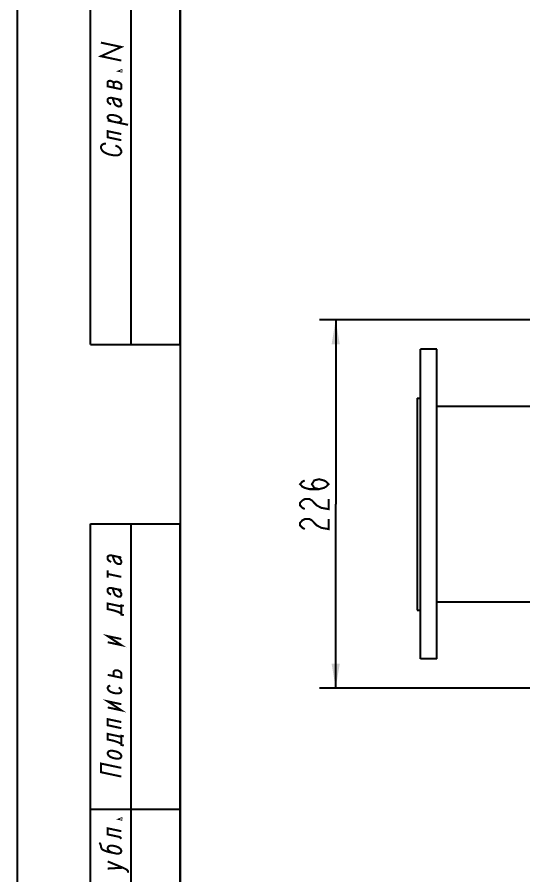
# Model space of a CAD drawing. Header units: millimetres. Extents: x 0 to 594, y 0 to 420.
# Drawn here: x 0 to 62, y 106.9 to 212.2 of the extents above; entities that cross this region are included whole.
import ezdxf

# ---------------------------------------------------------------- set-up
doc = ezdxf.new("R2010")
doc.units = ezdxf.units.MM
doc.header["$LTSCALE"] = 32.67
doc.layers.get('0').update_dxf_attribs({"linetype": 'CONTINUOUS'})
doc.layers.add('ALL_DIMENSIONS', color=7, linetype='CONTINUOUS')
doc.layers.add('ALL_ROUND', color=7, linetype='CONTINUOUS')
doc.styles.get("Standard").update_dxf_attribs({"font": 'txt', "width": 0.7})
doc.dimstyles.new('DIMSTYLE_2', dxfattribs={"dimtxt": 3.5, "dimasz": 3, "dimexe": 0.18, "dimexo": 0.0625, "dimgap": 0.09, "dimtad": 1, "dimlfac": 5, "dimdsep": 46, "dimtxsty": 'STANDARD', "dimblk": '_FILLED', "dimblk1": '_FILLED', "dimblk2": '_FILLED', "dimcen": 0.09, "dimadec": 0, "dimazin": 0, "dimtp": 0.5, "dimtm": 0.5, "dimtfac": 1, "dimtofl": 0, "dimtmove": 0, "dimatfit": 3, "dimldrblk": '_FILLED', "dimfxl": 1, "dimtolj": 1, "dimarcsym": 0})

# ---------------------------------------------------------------- blocks, each defined once
blk = doc.blocks.new('_FILLED')
at = {"color": 0, "linetype": 'ByBlock'}
blk.add_solid([(0, 0), (-1, 0.167), (-1, -0.167)], dxfattribs=at)
blk = doc.blocks.new('*D3')
at = {"layer": 'ALL_DIMENSIONS', "color": 2, "linetype": 'Continuous'}
for p, q in [((66.58, 175.03), (37.08, 175.03)), ((39.08, 175.03), (39.08, 152.43)), ((39.08, 129.83), (39.08, 152.43)), ((69.08, 129.83), (37.08, 129.83))]:
    blk.add_line(p, q, dxfattribs=at)
at = {"layer": 'ALL_DIMENSIONS', "color": 2, "linetype": 'Continuous', "xscale": 3, "yscale": 3, "zscale": 3}
for p, rotation in [((39.08, 175.03), 90), ((39.08, 129.83), 270)]:
    blk.add_blockref('_FILLED', p, dxfattribs=dict(at, rotation=rotation))

msp = doc.modelspace()

# ---------------------------------------------------------------- linework, layer by layer
at = {"color": 7, "linetype": 'Continuous'}
for p, q in [((0, 420), (0, 0)), ((20, 415), (20, 5)), ((9, 172), (9, 292)), ((14, 172), (14, 292)), ((20, 172), (20, 292)), ((9, 172), (20, 172)), ((49.4779767, 133.4254401), (49.4779767, 171.4254401)), ((51.4779767, 171.4254401), (49.4779767, 171.4254401)), ((51.4779767, 133.4254401), (51.4779767, 171.4254401)), ((49.0779767, 165.4254401), (49.0779767, 139.4254401)), ((49.0779767, 165.4254401), (49.4779767, 165.4254401)), ((9, 5), (9, 150)), ((9, 150), (20, 150)), ((14, 5), (14, 150)), ((20, 5), (20, 150)), ((49.0779767, 139.4254401), (49.4779767, 139.4254401)), ((51.4779767, 133.4254401), (49.4779767, 133.4254401)), ((9, 115), (20, 115))]:
    msp.add_line(p, q, dxfattribs=at)
at = {"color": 2, "linetype": 'Continuous', "const_width": 0.25}
for points in [[(12.7779258, 206.8541638), (10.2779262, 207.3855516), (12.7779258, 208.520837), (10.2779262, 209.0522249)], [(12.7779258, 205.6458248), (12.7779258, 205.5208361), (12.5695928, 205.5651215), (12.7779258, 205.6458248)], [(12.7779258, 203.3333253), (11.1112594, 203.6875898), (11.1112594, 204.2501025), (11.2154253, 204.3529576), (11.4237595, 204.3711757), (11.5279254, 204.3490239), (11.7362596, 204.2422533), (11.8404255, 204.0951129), (11.8404255, 203.5326002)], [(12.7779258, 203.3333253), (12.7779258, 203.8958379), (12.6737587, 204.0429783), (12.5695928, 204.1276154), (12.3612586, 204.2344041), (12.2570927, 204.2565377), (12.0487585, 204.2383196), (11.9445926, 204.197968), (11.8404255, 204.0951129)], [(11.5279254, 201.4740298), (11.3195924, 201.5808186), (11.2154253, 201.6654556), (11.1112594, 201.8125961), (11.1112594, 202.125095), (11.2154253, 202.2279501), (11.3195924, 202.2683199), (11.5279254, 202.286538), (12.6737587, 202.0429777), (12.7779258, 202.0833294)], [(11.6320925, 202.2643863), (11.7362596, 202.1797493), (11.8404255, 201.8450986), (11.9445926, 201.5729694), (12.0487585, 201.425829), (12.1529256, 201.3411738), (12.3612586, 201.2344032), (12.4654257, 201.2122515), (12.6737587, 201.2304695), (12.7779258, 201.3958281), (12.7779258, 201.5833383), (12.6737587, 201.7929822), (12.5695928, 201.9401226), (12.3612586, 202.1093967)], [(11.6320925, 199.3893922), (11.4237595, 199.4961628), (11.2154253, 199.665455), (11.1112594, 199.8125955), (11.1112594, 200.0000876), (11.2154253, 200.1029608), (11.4237595, 200.1836642), (11.7362596, 200.1797487), (12.1529256, 200.091178), (12.4654257, 199.9622556), (12.6737587, 199.7929816), (12.7779258, 199.6458411), (12.7779258, 199.5208343), (12.6737587, 199.3554758), (12.4654257, 199.2747543), (12.2570927, 199.2565362)], [(11.1112594, 199.5000965), (13.611259, 198.9687087)], [(12.7779258, 197.0833279), (11.1112594, 197.4375925), (11.1112594, 198.1875972), (12.7779258, 197.8333326)], [(10.9029252, 196.6693696), (10.6945922, 196.6511516), (10.4862592, 196.5704482), (10.3820921, 196.467575), (10.2779262, 196.3022164), (10.2779262, 196.1147243), (10.3820921, 195.9050804), (10.4862592, 195.75794), (10.6945922, 195.588666), (10.9029252, 195.4818772), (11.2154253, 195.3529548), (11.8404255, 195.2200988), (12.1529256, 195.2161833), (12.3612586, 195.2344014), (12.5695928, 195.3151229), (12.6737587, 195.417978), (12.7779258, 195.5833365), (12.7779258, 195.7708286), (12.6737587, 195.9804725), (12.5695928, 196.1276129), (12.3612586, 196.2969051), (12.0487585, 196.4258275)], [(11.5279254, 145.3281956), (11.3195924, 145.4349844), (11.2154253, 145.5196214), (11.1112594, 145.6667618), (11.1112594, 145.9792608), (11.2154253, 146.0821159), (11.3195924, 146.1224857), (11.5279254, 146.1407038), (12.6737587, 145.8971435), (12.7779258, 145.9374952)], [(11.6320925, 146.1185521), (11.7362596, 146.033915), (11.8404255, 145.6992643), (11.9445926, 145.4271352), (12.0487585, 145.2799948), (12.1529256, 145.1953396), (12.3612586, 145.088569), (12.4654257, 145.0664172), (12.6737587, 145.0846353), (12.7779258, 145.2499938), (12.7779258, 145.4375041), (12.6737587, 145.6471479), (12.5695928, 145.7942884), (12.3612586, 145.9635624)], [(11.1112594, 143.4167657), (11.1112594, 144.2917592)], [(11.1112594, 143.8542534), (12.7779258, 143.5000069)], [(11.5279254, 141.3281944), (11.3195924, 141.4349832), (11.2154253, 141.5196202), (11.1112594, 141.6667606), (11.1112594, 141.9792596), (11.2154253, 142.0821147), (11.3195924, 142.1224845), (11.5279254, 142.1407026), (12.6737587, 141.8971423), (12.7779258, 141.937494)], [(11.6320925, 142.1185508), (11.7362596, 142.0339138), (11.8404255, 141.6992631), (11.9445926, 141.427134), (12.0487585, 141.2799935), (12.1529256, 141.1953565), (12.3612586, 141.0885677), (12.4654257, 141.066416), (12.6737587, 141.0846341), (12.7779258, 141.2499926), (12.7779258, 141.4375029), (12.6737587, 141.6471467), (12.5695928, 141.7942872), (12.3612586, 141.9635612)], [(12.7779258, 138.9999965), (12.5695928, 139.1067852), (12.3612586, 139.213574), (11.8404255, 139.3867635), (11.1112594, 139.5417532), (11.1112594, 140.2292545), (12.7779258, 139.8750081)], [(13.0904259, 138.8085707), (12.7779258, 138.8750078), (12.7779258, 139.9999968), (13.0904259, 139.9335778)], [(11.1112594, 135.4792667), (12.7779258, 135.1250021), (11.1112594, 136.2292533), (12.7779258, 135.8750068)], [(11.1112594, 131.4792654), (12.7779258, 131.1250009), (12.7779258, 131.6874954), (12.6737587, 131.8346358), (12.5695928, 131.919291), (12.3612586, 132.0260616), (12.2570927, 132.0482133), (12.0487585, 132.0299952), (11.9445926, 131.9896254), (11.8404255, 131.8867703), (11.8404255, 131.3242758)], [(11.4237595, 130.1628325), (11.2154253, 130.082111), (11.1112594, 129.9167525), (11.1112594, 129.7917638), (11.2154253, 129.5821199), (11.4237595, 129.4128459), (11.7362596, 129.2839054), (12.1529256, 129.1953528), (12.4654257, 129.1914192), (12.6737587, 129.2721407), (12.7779258, 129.4374992), (12.7779258, 129.562506), (12.6737587, 129.7721499), (12.4654257, 129.941424)], [(11.1112594, 127.4792642), (12.7779258, 127.1249996), (11.1112594, 128.229269), (12.7779258, 127.8750044)], [(12.7779258, 124.9375069), (11.1112594, 125.2917534), (11.1112594, 126.0417581), (12.7779258, 125.6874935)], [(12.7779258, 122.9999916), (12.5695928, 123.1067803), (12.3612586, 123.2135691), (11.8404255, 123.3867768), (11.1112594, 123.5417664), (11.1112594, 124.2292678), (12.7779258, 123.8750032)], [(13.0904259, 122.8085839), (12.7779258, 122.8750029), (12.7779258, 123.9999919), (13.0904259, 123.9335729)], [(11.7362596, 121.2839211), (11.4237595, 121.4128434), (11.2154253, 121.5821175), (11.1112594, 121.7917614), (11.1112594, 121.9167682), (11.2154253, 122.0821267), (11.4237595, 122.1628301), (11.7362596, 122.1589146), (12.1529256, 122.0703439), (12.4654257, 121.9414215), (12.6737587, 121.7721475), (12.7779258, 121.5625036), (12.7779258, 121.4374968), (12.6737587, 121.2721382), (12.4654257, 121.1914167), (12.1529256, 121.1953504), (11.7362596, 121.2839211)], [(12.7779258, 119.0000085), (10.2779262, 119.5313963), (10.2779262, 120.5939), (12.7779258, 120.0624941)], [(12.7779258, 113.8541717), (12.7779258, 113.7291649), (12.5695928, 113.7734502), (12.7779258, 113.8541717)], [(12.7779258, 111.3541709), (12.6737587, 111.5013023), (12.5695928, 111.5859575), (12.4654257, 111.6080911), (11.1112594, 111.8959186), (11.1112594, 112.6459233), (12.7779258, 112.2916588)], [(11.7362596, 109.6380823), (11.4237595, 109.7670047), (11.2154253, 109.9362878), (11.1112594, 110.1459316), (11.1112594, 110.2709294), (11.2154253, 110.4362879), (11.4237595, 110.5170004), (11.7362596, 110.5130758), (12.1529256, 110.4245142), (12.4654257, 110.2955918), (12.6737587, 110.1263087), (12.7779258, 109.9166648), (12.7779258, 109.7916671), (12.6737587, 109.6263085), (12.4654257, 109.545587), (12.1529256, 109.5495116), (11.7362596, 109.6380823), (11.1112594, 109.7709293), (10.6945922, 109.9219943), (10.4862592, 110.028774), (10.3820921, 110.1134201), (10.2779262, 110.3855583), (10.2779262, 110.5105561), (10.1737591, 110.7827033), (10.069592, 110.8673404)], [(13.5070919, 107.2616744), (13.611259, 107.3020352), (13.611259, 107.3645386), (13.5070919, 107.511679), (13.402926, 107.5963161), (12.9862588, 107.8098845), (11.1112594, 108.5834278)], [(11.1112594, 107.7084252), (12.9862588, 107.8098845)]]:
    msp.add_lwpolyline(points, dxfattribs=at)
at = {"layer": 'ALL_DIMENSIONS', "color": 2, "linetype": 'Continuous', "const_width": 0.25}
for points in [[(37.0363092, 154.2629396), (36.4529772, 154.4160621), (36.161309, 154.8754477), (36.4529772, 155.3348152), (37.0363092, 155.4879377), (37.6196435, 155.3348152), (37.9113095, 155.1816927), (38.2029755, 154.8754477), (37.9113095, 154.5691846), (37.6196435, 154.4160621), (37.0363092, 154.2629396), (35.869643, 154.2629396), (35.286311, 154.4160621), (34.9946427, 154.5691846), (34.7029767, 154.8754477), (34.9946427, 155.1816927), (35.286311, 155.3348152)], [(35.286311, 151.8129434), (34.9946427, 151.9660659), (34.7029767, 152.2723109), (34.7029767, 152.578574), (34.9946427, 152.884819), (35.286311, 153.0379415), (35.869643, 153.0379415), (36.161309, 152.884819), (36.4529772, 152.578574), (36.7446432, 152.2723109), (37.3279775, 151.9660659), (38.2029755, 151.8129434), (38.2029755, 153.0379415)], [(35.286311, 149.3629471), (34.9946427, 149.5160696), (34.7029767, 149.8223146), (34.7029767, 150.1285596), (34.9946427, 150.4348228), (35.286311, 150.5879453), (35.869643, 150.5879453), (36.161309, 150.4348228), (36.4529772, 150.1285596), (36.7446432, 149.8223146), (37.3279775, 149.5160696), (38.2029755, 149.3629471), (38.2029755, 150.5879453)]]:
    msp.add_lwpolyline(points, dxfattribs=at)
at = {"layer": 'ALL_ROUND', "color": 7, "linetype": 'Continuous'}
for p, q in [((51.4779767, 164.4254401), (75.8946125, 164.4254401)), ((51.4779767, 140.4254401), (75.9856225, 140.4254401))]:
    msp.add_line(p, q, dxfattribs=at)

# ---------------------------------------------------------------- dimensions: what is measured, and where the dimension line sits
at = {"layer": 'ALL_DIMENSIONS', "color": 2, "linetype": 'Continuous'}
dim = msp.add_linear_dim(base=(39.0779767, 129.8254401), p1=(66.5779767, 175.0254401), p2=(69.0779767, 129.8254401), angle=270, dimstyle='DIMSTYLE_2', dxfattribs=at)
dim.commit()
dim.dimension.update_dxf_attribs({"geometry": '*D3', "text_midpoint": (38.2029767, 148.7504401), "dimtype": 160})

doc.saveas('drawing.dxf')
